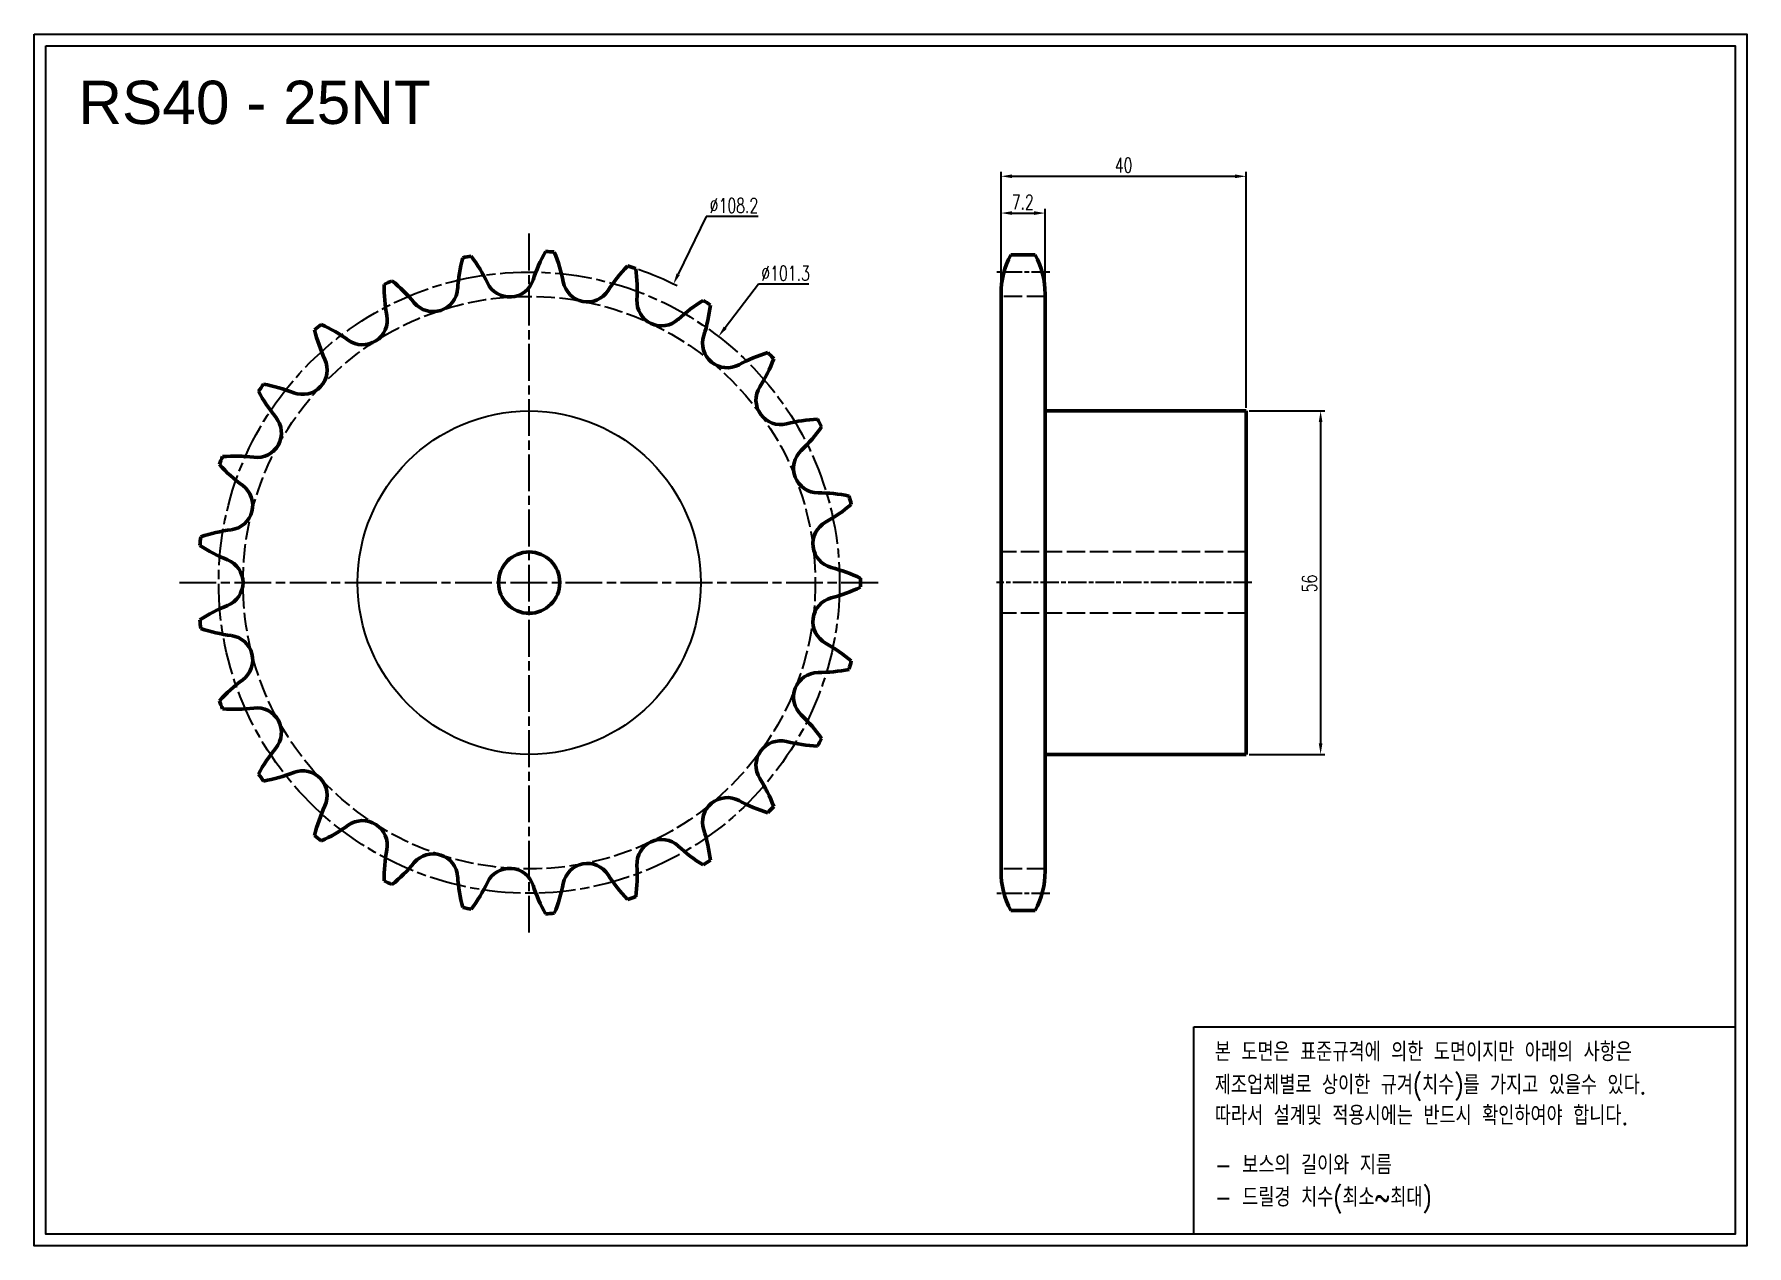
# Model space of a CAD drawing. Header units: millimetres. Extents: x -20509 to -20229, y 1360 to 1558.
import ezdxf

# ---------------------------------------------------------------- set-up
doc = ezdxf.new("R2010")
doc.units = ezdxf.units.MM
for name, pattern in [('AM_ISO02W050', [7.5, 6, -1.5]), ('AM_ISO02W050x2', [3.75, 3, -0.75]), ('AM_ISO08W050', [18, 12, -1.5, 3, -1.5]), ('AM_ISO08W050x2', [9, 6, -0.75, 1.5, -0.75])]:
    doc.linetypes.add(name, pattern=pattern)
for name, color, linetype, lineweight in [('AM_0N', 7, 'Continuous', 50), ('AM_3N', 6, 'AM_ISO02W050', 25), ('AM_7', 4, 'AM_ISO08W050', 25), ('AM_7N', 4, 'AM_ISO08W050', 25)]:
    doc.layers.add(name, color=color, linetype=linetype, lineweight=lineweight)
doc.layers.add('S-DIM', color=7, linetype='Continuous')
doc.styles.add('HAN', font='ROMANS.shx', dxfattribs={"width": 0.7, "bigfont": 'whgtxt.shx'})
doc.styles.add('HSG', font='SIMPLEX.shx', dxfattribs={"width": 0.7, "bigfont": 'HSG.shx'})
doc.styles.get("Standard").update_dxf_attribs({"font": 'arial.ttf'})
doc.dimstyles.new('APP3', dxfattribs={"dimtxt": 2.4, "dimasz": 1.8, "dimexe": 0.7, "dimexo": 0.5, "dimgap": 0.6, "dimtad": 1, "dimtoh": 1, "dimdec": 1, "dimrnd": 0.01, "dimzin": 9, "dimdsep": 46, "dimtxsty": 'HSG', "dimcen": 0, "dimclrd": 1, "dimclre": 1, "dimclrt": 256, "dimazin": 2, "dimtp": 1, "dimtm": 1, "dimtfac": 0.5, "dimtdec": 1, "dimtofl": 0, "dimtmove": 0, "dimatfit": 3, "dimfxl": 0, "dimtvp": 1, "dimtolj": 2, "dimlwd": -1, "dimlwe": -1, "dimarcsym": 0})
doc.dimstyles.new('APP3$0', dxfattribs={"dimtxt": 2.4, "dimasz": 1.8, "dimexe": 0.7, "dimexo": 0.5, "dimgap": 0.6, "dimtad": 1, "dimtoh": 1, "dimdec": 1, "dimrnd": 0.01, "dimzin": 9, "dimdsep": 46, "dimtxsty": 'HSG', "dimcen": 0, "dimclrd": 1, "dimclre": 1, "dimclrt": 256, "dimazin": 2, "dimtp": 1, "dimtm": 1, "dimtfac": 0.5, "dimtdec": 1, "dimtofl": 0, "dimtmove": 0, "dimatfit": 3, "dimfxl": 0, "dimtvp": 1, "dimtolj": 2, "dimlwd": -1, "dimlwe": -1, "dimarcsym": 0})

# ---------------------------------------------------------------- blocks, each defined once
blk = doc.blocks.new('*D1')
at = {"layer": 'Defpoints', "color": 0, "transparency": 16777216}
for p in [(-20404.49, 1516.82), (-20451.57, 1419.45)]:
    blk.add_point(p, dxfattribs=at)
at = {"layer": 'S-DIM', "color": 1, "transparency": 16777216}
for p, q in [((-20399.17, 1527.83), (-20403.71, 1518.44)), ((-20390.65, 1527.83), (-20399.17, 1527.83))]:
    blk.add_line(p, q, dxfattribs=at)
blk.add_arc((-20428.03, 1468.14), 54.08, 63.4555, 70.7233, dxfattribs=at)
blk.add_solid([(-20403.98, 1518.57), (-20403.44, 1518.31), (-20404.49, 1516.82)], dxfattribs=at)
at = {"layer": 'S-DIM', "transparency": 16777216, "insert": (-20394.61, 1529.63), "char_height": 2.4, "attachment_point": 5, "style": 'HSG'}
blk.add_mtext('\\A2;∅108.2', dxfattribs=at)
blk = doc.blocks.new('*D2')
at = {"layer": 'Defpoints', "color": 0, "transparency": 16777216}
for p in [(-20397.13, 1508.29), (-20458.92, 1427.98)]:
    blk.add_point(p, dxfattribs=at)
at = {"layer": 'S-DIM', "color": 1, "transparency": 16777216}
for p, q in [((-20390.59, 1516.79), (-20396.04, 1509.72)), ((-20382.39, 1516.79), (-20390.59, 1516.79))]:
    blk.add_line(p, q, dxfattribs=at)
blk.add_solid([(-20396.28, 1509.9), (-20395.8, 1509.54), (-20397.13, 1508.29)], dxfattribs=at)
at = {"layer": 'S-DIM', "transparency": 16777216, "insert": (-20386.19, 1518.59), "char_height": 2.4, "attachment_point": 5, "style": 'HSG'}
blk.add_mtext('\\A2;∅101.3', dxfattribs=at)
blk = doc.blocks.new('*D3')
at = {"layer": 'Defpoints', "color": 0, "transparency": 16777216}
for p in [(-20343.84, 1528.41), (-20351.04, 1514.83), (-20343.84, 1514.83)]:
    blk.add_point(p, dxfattribs=at)
at = {"layer": 'S-DIM', "color": 1, "transparency": 16777216}
for p, q in [((-20351.04, 1515.33), (-20351.04, 1529.11)), ((-20343.84, 1515.33), (-20343.84, 1529.11)), ((-20349.24, 1528.41), (-20345.64, 1528.41))]:
    blk.add_line(p, q, dxfattribs=at)
for points in [[(-20349.24, 1528.71), (-20349.24, 1528.11), (-20351.04, 1528.41)], [(-20345.64, 1528.71), (-20345.64, 1528.11), (-20343.84, 1528.41)]]:
    blk.add_solid(points, dxfattribs=at)
at = {"layer": 'S-DIM', "transparency": 16777216, "insert": (-20347.5, 1530.21), "char_height": 2.4, "attachment_point": 5, "style": 'HSG'}
blk.add_mtext('\\A2;7.2', dxfattribs=at)
blk = doc.blocks.new('*D4')
at = {"layer": 'Defpoints', "color": 0, "transparency": 16777216}
for p in [(-20311.04, 1534.41), (-20351.04, 1514.83), (-20311.04, 1496.14)]:
    blk.add_point(p, dxfattribs=at)
at = {"layer": 'S-DIM', "color": 1, "transparency": 16777216}
for p, q in [((-20351.04, 1515.33), (-20351.04, 1535.11)), ((-20349.24, 1534.41), (-20312.84, 1534.41)), ((-20311.04, 1496.64), (-20311.04, 1535.11))]:
    blk.add_line(p, q, dxfattribs=at)
for points in [[(-20349.24, 1534.71), (-20349.24, 1534.11), (-20351.04, 1534.41)], [(-20312.84, 1534.71), (-20312.84, 1534.11), (-20311.04, 1534.41)]]:
    blk.add_solid(points, dxfattribs=at)
at = {"layer": 'S-DIM', "transparency": 16777216, "insert": (-20331.04, 1536.21), "char_height": 2.4, "attachment_point": 5, "style": 'HSG'}
blk.add_mtext('\\A2;40', dxfattribs=at)
blk = doc.blocks.new('*D5')
at = {"layer": 'Defpoints', "color": 0, "transparency": 16777216}
for p in [(-20311.04, 1496.14), (-20311.04, 1440.14), (-20298.89, 1440.14)]:
    blk.add_point(p, dxfattribs=at)
at = {"layer": 'S-DIM', "color": 1, "transparency": 16777216}
for p, q in [((-20310.54, 1496.14), (-20298.19, 1496.14)), ((-20298.89, 1494.34), (-20298.89, 1441.94)), ((-20310.54, 1440.14), (-20298.19, 1440.14))]:
    blk.add_line(p, q, dxfattribs=at)
for points in [[(-20299.19, 1494.34), (-20298.59, 1494.34), (-20298.89, 1496.14)], [(-20299.19, 1441.94), (-20298.59, 1441.94), (-20298.89, 1440.14)]]:
    blk.add_solid(points, dxfattribs=at)
at = {"layer": 'S-DIM', "transparency": 16777216, "insert": (-20300.69, 1468.01), "char_height": 2.4, "attachment_point": 5, "rotation": 90, "style": 'HSG'}
blk.add_mtext('\\A2;56', dxfattribs=at)

msp = doc.modelspace()

# ---------------------------------------------------------------- linework, layer by layer
for points in [[(-20508.78, 1557.57), (-20229.36, 1557.57), (-20229.36, 1360), (-20508.78, 1360)], [(-20506.9, 1555.69), (-20231.24, 1555.69), (-20231.24, 1361.88), (-20506.9, 1361.88)]]:
    msp.add_lwpolyline(points, close=True)
at = {"color": 6}
msp.add_lwpolyline([(-20319.57, 1395.72), (-20231.24, 1395.72), (-20231.24, 1361.88), (-20319.57, 1361.88)], close=True, dxfattribs=at)
msp.add_circle((-20428.03, 1468.14), 28)
at = {"layer": 'AM_0N'}
for p, q in [((-20349.42, 1521.61), (-20345.45, 1521.61)), ((-20351.04, 1515.21), (-20351.04, 1421.07)), ((-20343.84, 1515.21), (-20343.84, 1421.07)), ((-20343.84, 1496.14), (-20311.04, 1496.14)), ((-20311.04, 1496.14), (-20311.04, 1440.14)), ((-20343.84, 1440.14), (-20311.04, 1440.14)), ((-20349.42, 1414.67), (-20345.45, 1414.67))]:
    msp.add_line(p, q, dxfattribs=at)
msp.add_circle((-20428.03, 1468.14), 5, dxfattribs=at)
for centre, radius, start, end in [((-20413.99, 1514.39), 25.76, 164.8515, 176.2), ((-20428.03, 1468.14), 54.08, 100.0531, 101.5469), ((-20458.11, 1505.97), 25.76, 25.4, 36.7485), ((-20402.93, 1509.44), 25.76, 150.4515, 161.8), ((-20428.03, 1468.14), 54.08, 85.6531, 87.1469), ((-20447.75, 1512.26), 25.76, 11, 22.3485), ((-20337.54, 1515.21), 13.5, 151.7009, 180), ((-20357.34, 1515.21), 13.5, 0, 28.2991), ((-20428.03, 1468.14), 54.08, 114.4531, 115.9469), ((-20466.57, 1497.3), 25.76, 39.8, 51.1485), ((-20431.21, 1518.74), 4.01, 205.4, 341.8), ((-20393.45, 1501.9), 25.76, 136.0515, 147.4), ((-20428.03, 1468.14), 54.08, 71.2531, 72.7469), ((-20436.16, 1515.78), 25.76, 356.6, 7.9485), ((-20425.93, 1516.42), 25.76, 179.2515, 190.6), ((-20443.7, 1516.36), 4.01, 219.8, 356.2), ((-20418.53, 1517.94), 4.01, 191, 327.4), ((-20455.2, 1510.95), 4.01, 234.2, 10.6), ((-20406.44, 1514.02), 4.01, 176.6, 313), ((-20386.13, 1492.24), 25.76, 121.6515, 133), ((-20428.03, 1468.14), 54.08, 56.8531, 58.3469), ((-20424.06, 1516.31), 25.76, 342.2, 353.5485), ((-20428.03, 1468.14), 54.08, 128.8531, 130.3469), ((-20438.01, 1515.43), 25.76, 193.6515, 205), ((-20472.61, 1486.8), 25.76, 54.2, 65.5485), ((-20395.71, 1507.2), 4.01, 162.2, 298.6), ((-20464.99, 1502.85), 4.01, 248.6, 25), ((-20381.46, 1481.06), 25.76, 107.2515, 118.6), ((-20412.2, 1513.8), 25.76, 327.8, 339.1485), ((-20428.03, 1468.14), 54.08, 42.4531, 43.9469), ((-20428.03, 1468.14), 54.08, 143.2531, 144.7469), ((-20475.85, 1475.13), 25.76, 68.6, 79.9485), ((-20449.46, 1511.46), 25.76, 208.0515, 219.4), ((-20387.01, 1497.94), 4.01, 147.8, 284.2), ((-20472.46, 1492.56), 4.01, 263, 39.4), ((-20379.7, 1469.08), 25.76, 92.8515, 104.2), ((-20401.34, 1508.43), 25.76, 313.4, 324.7485), ((-20428.03, 1468.14), 54.08, 28.0531, 29.5469), ((-20380.88, 1486.8), 4.01, 133.4, 269.8), ((-20428.03, 1468.14), 54.08, 157.6531, 159.1469), ((-20459.56, 1504.77), 25.76, 222.4515, 233.8), ((-20476.09, 1463.01), 25.76, 83, 94.3485), ((-20477.14, 1480.75), 4.01, 277.4, 53.8), ((-20380.99, 1457.03), 25.76, 78.4515, 89.8), ((-20428.03, 1468.14), 54.08, 13.6531, 15.1469), ((-20392.16, 1500.53), 25.76, 299, 310.3485), ((-20428.03, 1468.14), 54.08, 172.0531, 173.5469), ((-20473.31, 1451.22), 25.76, 97.4, 108.7485), ((-20377.72, 1474.49), 4.01, 119, 255.4), ((-20467.68, 1495.78), 25.76, 236.8515, 248.2), ((-20478.73, 1468.14), 4.01, 291.8, 68.2), ((-20385.23, 1445.68), 25.76, 64.0515, 75.4), ((-20385.23, 1490.59), 25.76, 284.6, 295.9485), ((-20428.03, 1468.14), 54.08, 359.2531, 0.7469), ((-20467.68, 1440.49), 25.76, 111.8, 123.1485), ((-20377.72, 1461.78), 4.01, 104.6, 241), ((-20428.03, 1468.14), 54.08, 186.4531, 187.9469), ((-20473.31, 1485.05), 25.76, 251.2515, 262.6), ((-20477.14, 1455.53), 4.01, 306.2, 82.6), ((-20392.16, 1435.74), 25.76, 49.6515, 61), ((-20380.88, 1449.47), 4.01, 90.2, 226.6), ((-20380.99, 1479.24), 25.76, 270.2, 281.5485), ((-20428.03, 1468.14), 54.08, 344.8531, 346.3469), ((-20459.56, 1431.5), 25.76, 126.2, 137.5485), ((-20428.03, 1468.14), 54.08, 200.8531, 202.3469), ((-20476.09, 1473.26), 25.76, 265.6515, 277), ((-20472.46, 1443.71), 4.01, 320.6, 97), ((-20401.34, 1427.84), 25.76, 35.2515, 46.6), ((-20387.01, 1438.33), 4.01, 75.8, 212.2), ((-20379.7, 1467.2), 25.76, 255.8, 267.1485), ((-20428.03, 1468.14), 54.08, 330.4531, 331.9469), ((-20449.46, 1424.81), 25.76, 140.6, 151.9485), ((-20428.03, 1468.14), 54.08, 215.2531, 216.7469), ((-20475.85, 1461.15), 25.76, 280.0515, 291.4), ((-20464.99, 1433.43), 4.01, 335, 111.4), ((-20412.2, 1422.47), 25.76, 20.8515, 32.2), ((-20438.01, 1420.84), 25.76, 155, 166.3485), ((-20395.71, 1429.07), 4.01, 61.4, 197.8), ((-20381.46, 1455.21), 25.76, 241.4, 252.7485), ((-20428.03, 1468.14), 54.08, 316.0531, 317.5469), ((-20472.61, 1449.47), 25.76, 294.4515, 305.8), ((-20455.2, 1425.32), 4.01, 349.4, 125.8), ((-20424.06, 1419.97), 25.76, 6.4515, 17.8), ((-20428.03, 1468.14), 54.08, 229.6531, 231.1469), ((-20406.44, 1422.26), 4.01, 47, 183.4), ((-20386.13, 1444.03), 25.76, 227, 238.3485), ((-20425.93, 1419.85), 25.76, 169.4, 180.7485), ((-20466.57, 1438.97), 25.76, 308.8515, 320.2), ((-20443.7, 1419.91), 4.01, 3.8, 140.2), ((-20418.53, 1418.33), 4.01, 32.6, 169), ((-20428.03, 1468.14), 54.08, 301.6531, 303.1469), ((-20428.03, 1468.14), 54.08, 244.0531, 245.5469), ((-20413.99, 1421.89), 25.76, 183.8, 195.1485), ((-20431.21, 1417.53), 4.01, 18.2, 154.6), ((-20393.45, 1434.37), 25.76, 212.6, 223.9485), ((-20436.16, 1420.49), 25.76, 352.0515, 3.4), ((-20337.54, 1421.07), 13.5, 180, 208.2991), ((-20357.34, 1421.07), 13.5, 331.7009, 0), ((-20458.11, 1430.3), 25.76, 323.2515, 334.6), ((-20402.93, 1426.83), 25.76, 198.2, 209.5485), ((-20447.75, 1424.01), 25.76, 337.6515, 349), ((-20428.03, 1468.14), 54.08, 287.2531, 288.7469), ((-20428.03, 1468.14), 54.08, 258.4531, 259.9469), ((-20428.03, 1468.14), 54.08, 272.8531, 274.3469)]:
    msp.add_arc(centre, radius, start, end, dxfattribs=at)
at = {"layer": 'AM_3N', "linetype": 'AM_ISO02W050x2'}
for p, q in [((-20343.84, 1514.83), (-20351.04, 1514.83)), ((-20343.84, 1421.45), (-20351.04, 1421.45))]:
    msp.add_line(p, q, dxfattribs=at)
at = {"layer": 'AM_3N', "color": 2, "linetype": 'AM_ISO02W050x2'}
for p, q in [((-20311.04, 1473.14), (-20351.04, 1473.14)), ((-20311.04, 1463.14), (-20351.04, 1463.14))]:
    msp.add_line(p, q, dxfattribs=at)
at = {"layer": 'AM_3N', "linetype": 'AM_ISO02W050x2'}
msp.add_circle((-20428.03, 1468.14), 46.69, dxfattribs=at)
at = {"layer": 'AM_7', "linetype": 'AM_ISO08W050x2'}
msp.add_circle((-20428.03, 1468.14), 50.66, dxfattribs=at)
at = {"layer": 'AM_7N', "linetype": 'AM_ISO08W050x2'}
for p, q in [((-20428.03, 1411.06), (-20428.03, 1525.21)), ((-20485.1, 1468.14), (-20370.95, 1468.14))]:
    msp.add_line(p, q, dxfattribs=at)
at = {"layer": 'AM_7N', "linetype": 'AM_ISO08W050x2', "ltscale": 0.5}
for p, q in [((-20343.07, 1518.8), (-20351.8, 1518.8)), ((-20310.1, 1468.14), (-20351.8, 1468.14)), ((-20343.07, 1417.47), (-20351.8, 1417.47))]:
    msp.add_line(p, q, dxfattribs=at)

# ---------------------------------------------------------------- texts
msp.add_text('RS40 - 25NT', height=7.056).set_placement((-20501.58, 1542.94))
at = {"color": 6, "style": 'HAN', "width": 0.8}
for s, p in [('본 도면은 표준규격에 의한 도면이지만 아래의 사항은', (-20316.15, 1390.08)), ('제조업체별로 상이한 규겨(치수)를 가지고 있을수 있다.', (-20316.15, 1384.7)), ('따라서 설계및 적용시에는 반드시 확인하여야 합니다.', (-20316.15, 1379.7)), ('- 보스의 길이와 지름', (-20316.15, 1371.65)), ('- 드릴경 치수(최소~최대)', (-20316.15, 1366.36))]:
    msp.add_text(s, height=3.1054, dxfattribs=at).set_placement(p)

# ---------------------------------------------------------------- dimensions: what is measured, and where the dimension line sits
at = {"layer": 'S-DIM'}
dim = msp.add_linear_dim(base=(-20311.04, 1534.41), p1=(-20351.04, 1514.83), p2=(-20311.04, 1496.14), dimstyle='APP3$0', dxfattribs=at)
dim.commit()
dim.dimension.update_dxf_attribs({"geometry": '*D4', "text_midpoint": (-20331.04, 1536.21)})
dim = msp.add_linear_dim(base=(-20343.84, 1528.41), p1=(-20351.04, 1514.83), p2=(-20343.84, 1514.83), dimstyle='APP3$0', dxfattribs=at)
dim.commit()
dim.dimension.update_dxf_attribs({"geometry": '*D3', "text_midpoint": (-20347.5, 1528.41), "dimtype": 128})
at = {"layer": 'S-DIM', "color": 3}
for p1, p2, picture, middle in [((-20451.57, 1419.45), (-20404.49, 1516.82), '*D1', (-20394.61, 1527.83)), ((-20458.92, 1427.98), (-20397.13, 1508.29), '*D2', (-20386.19, 1516.79))]:
    dim = msp.add_diameter_dim_2p(p1=p1, p2=p2, dimstyle='APP3', dxfattribs=at)
    dim.commit()
    dim.dimension.update_dxf_attribs({"geometry": picture, "text_midpoint": middle, "dimtype": 131})
at = {"layer": 'S-DIM'}
dim = msp.add_linear_dim(base=(-20298.89, 1440.14), p1=(-20311.04, 1496.14), p2=(-20311.04, 1440.14), angle=90, dimstyle='APP3$0', dxfattribs=at)
dim.commit()
dim.dimension.update_dxf_attribs({"geometry": '*D5', "text_midpoint": (-20298.89, 1468.01), "dimtype": 128})

doc.saveas('drawing.dxf')
